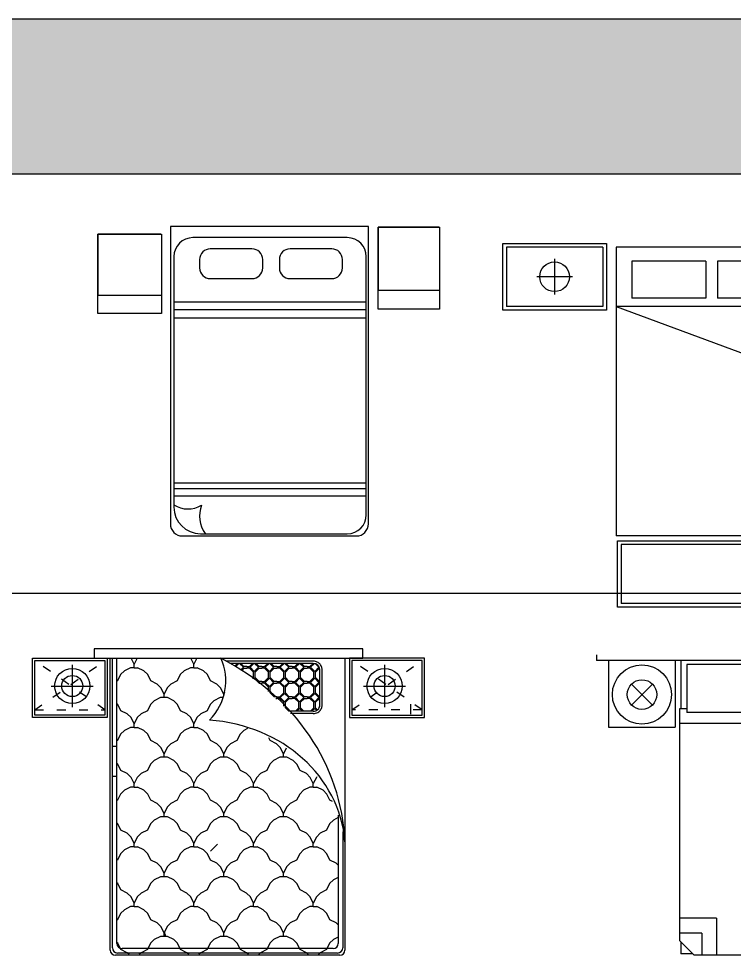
# Model space of a CAD drawing. Header units: millimetres. Extents: x 1787 to 68324, y 1435 to 30835.
# Drawn here: x 42608 to 47442, y 24509 to 30835 of the extents above; entities that cross this region are included whole.
import ezdxf

# ---------------------------------------------------------------- set-up
doc = ezdxf.new("R2010")
doc.units = ezdxf.units.MM
doc.linetypes.add('ACAD_ISO03W100', pattern=[30, 12, -18])
doc.layers.add('www.cad-blocks.net', color=7, linetype='Continuous')

# ---------------------------------------------------------------- blocks, each defined once
blk = doc.blocks.new('A$C4AB4758D')
at = {"linetype": 'Continuous'}
for p, q in [((0.4893, 2.0897), (0.4893, 0.0816)), ((1.8273, 2.0897), (0.4893, 2.0897)), ((1.8273, 0.0816), (1.8273, 2.0897)), ((0.4262, 2.0383), (0, 2.0383)), ((0, 2.0383), (0.4293, 2.0383)), ((0, 2.0383), (0, 1.6275)), ((0, 1.5028), (0, 2.0383)), ((0.4293, 2.0383), (0.4293, 1.5028)), ((2.3044, 2.0857), (1.894, 2.0857)), ((1.894, 2.0857), (2.3073, 2.0857)), ((1.894, 2.0857), (1.894, 1.6591)), ((1.894, 1.5327), (1.894, 2.0857)), ((2.3073, 2.0857), (2.3073, 1.5327)), ((1.6849, 2.015), (0.6419, 2.015)), ((1.041, 1.9394), (0.7595, 1.9394)), ((1.5798, 1.9394), (1.2983, 1.9394)), ((0.5134, 1.8865), (0.5134, 0.1945)), ((0.6871, 1.8671), (0.6871, 1.8107)), ((1.1133, 1.8107), (1.1133, 1.8671)), ((1.226, 1.8671), (1.226, 1.8107)), ((1.6521, 1.8107), (1.6521, 1.8671)), ((1.8134, 0.1435), (1.8134, 1.8865)), ((0.7595, 1.7384), (1.041, 1.7384)), ((1.2983, 1.7384), (1.5798, 1.7384)), ((1.894, 1.6591), (2.3073, 1.6591)), ((0, 1.6275), (0.4293, 1.6275)), ((0.5134, 1.5815), (1.8134, 1.5815)), ((0.5134, 1.5305), (1.8134, 1.5305)), ((2.3073, 1.5327), (1.894, 1.5327)), ((0.4293, 1.5028), (0, 1.5028)), ((0.5134, 1.4724), (1.8134, 1.4724)), ((0.5134, 0.3597), (1.8134, 0.3597)), ((0.5134, 0.3212), (1.8134, 0.3212)), ((0.5134, 0.2703), (1.8134, 0.2703)), ((0.6929, 0.015), (1.6849, 0.015)), ((0.5709, 0), (1.7457, 0))]:
    blk.add_line(p, q, dxfattribs=at)
for centre, radius, start, end in [((0.6419, 1.8865), 0.1285, 90, 180), ((1.6849, 1.8865), 0.1285, 0, 90), ((0.7595, 1.8671), 0.0723, 90, 180), ((1.041, 1.8671), 0.0723, 0, 90), ((1.2983, 1.8671), 0.0723, 90, 180), ((1.5798, 1.8671), 0.0723, 0, 90), ((0.7595, 1.8107), 0.0723, 180, 270), ((1.041, 1.8107), 0.0723, 270, 0), ((1.2983, 1.8107), 0.0723, 180, 270), ((1.5798, 1.8107), 0.0723, 270, 0), ((0.6086, 0.3595), 0.1773, 237.52255, 301.17051), ((0.6929, 0.1945), 0.1795, 180, 270), ((0.8965, 0.1343), 0.2094, 159.47104, 214.45044), ((1.6849, 0.1435), 0.1285, 270, 0), ((0.5709, 0.0816), 0.0816, 180, 270), ((1.7457, 0.0816), 0.0816, 270, 0)]:
    blk.add_arc(centre, radius, start, end, dxfattribs=at)
blk = doc.blocks.new('A$C40EB42FC')
at = {"linetype": 'Continuous'}
for p, q in [((0, 2.0079), (0, 2.4579)), ((0, 2.4579), (0.7, 2.4579)), ((0.675, 2.4329), (0.025, 2.4329)), ((0.025, 2.4329), (0.025, 2.0329)), ((0.675, 2.4329), (0.675, 2.0329)), ((0.7, 2.4579), (0.7, 2.0079)), ((0.7659, 2.432), (0.7659, 0.482)), ((2.1159, 2.432), (0.7659, 2.432)), ((2.1159, 2.432), (2.1159, 0.482)), ((2.8872, 2.4579), (2.1872, 2.4579)), ((2.1872, 2.4579), (2.1872, 2.0079)), ((2.2122, 2.4329), (2.8622, 2.4329)), ((2.2122, 2.4329), (2.2122, 2.0329)), ((2.8622, 2.4329), (2.8622, 2.0329)), ((2.8872, 2.0079), (2.8872, 2.4579)), ((0.35, 2.3529), (0.35, 2.1129)), ((2.5372, 2.3529), (2.5372, 2.1129)), ((1.3727, 2.3383), (0.8727, 2.3383)), ((0.8727, 2.3383), (0.8727, 2.0883)), ((1.3727, 2.3383), (1.3727, 2.0883)), ((1.9504, 2.3383), (1.4504, 2.3383)), ((1.4504, 2.3383), (1.4504, 2.0883)), ((1.9504, 2.3383), (1.9504, 2.0883)), ((0.47, 2.2329), (0.23, 2.2329)), ((2.4172, 2.2329), (2.6572, 2.2329)), ((1.3727, 2.0883), (0.8727, 2.0883)), ((1.9504, 2.0883), (1.4504, 2.0883)), ((0.675, 2.0329), (0.025, 2.0329)), ((2.1159, 2.032), (0.7659, 2.032)), ((0.7659, 2.032), (2.0045, 1.5732)), ((2.2122, 2.0329), (2.8622, 2.0329)), ((0.7, 2.0079), (0, 2.0079)), ((2.1872, 2.0079), (2.8872, 2.0079)), ((2.1159, 0.482), (0.7659, 0.482)), ((0.7742, 0.45), (2.1242, 0.45)), ((0.7742, 0), (0.7742, 0.45)), ((2.1242, 0.45), (2.1242, 0)), ((2.0992, 0.425), (0.7992, 0.425)), ((0.7992, 0.425), (0.7992, 0.025)), ((2.0992, 0.425), (2.0992, 0.025)), ((2.1242, 0), (0.7742, 0)), ((2.0992, 0.025), (0.7992, 0.025))]:
    blk.add_line(p, q, dxfattribs=at)
for centre in [(0.35, 2.2329), (2.5372, 2.2329)]:
    blk.add_circle(centre, 0.1, dxfattribs=at)
blk.add_arc((2.9618, 1.5836), 0.9574, 152.0735, 180.62259, dxfattribs=at)
blk = doc.blocks.new('A$C029D5C69')
for p, q in [((0.4164, 2.0693), (0.4164, 2.0066)), ((2.2315, 2.0693), (0.4164, 2.0693)), ((2.2315, 2.0066), (2.2315, 2.0693)), ((0, 1.606), (0, 2.0066)), ((0, 2.0066), (0.505, 2.0066)), ((0.0151, 1.6211), (0.0151, 1.9915)), ((0.0151, 1.9915), (0.4899, 1.9915)), ((0.4164, 2.0066), (2.2315, 2.0066)), ((0.4899, 1.9915), (0.4899, 1.6211)), ((0.505, 2.0066), (0.505, 1.606)), ((0.5252, 0.0351), (0.5252, 2.0066)), ((0.5403, 0.0502), (0.5403, 2.0066)), ((0.5706, 0.0805), (0.5706, 2.0066)), ((0.6869, 1.966), (0.6666, 2.0066)), ((0.7072, 2.0066), (0.6869, 1.966)), ((0.6869, 1.9425), (0.6869, 1.966)), ((0.6869, 1.9425), (0.6869, 1.966)), ((1.0902, 1.966), (1.0699, 2.0066)), ((1.1106, 2.0066), (1.0902, 1.966)), ((1.0902, 1.9425), (1.0902, 1.966)), ((1.0902, 1.9425), (1.0902, 1.966)), ((1.8954, 1.9865), (1.3081, 1.9865)), ((1.8954, 1.9713), (1.3339, 1.9713)), ((1.3849, 1.9713), (1.3656, 1.952)), ((1.3945, 1.9713), (1.3714, 1.9483)), ((1.4249, 1.945), (1.3986, 1.9713)), ((1.4288, 1.9507), (1.4081, 1.9713)), ((1.487, 1.9713), (1.4664, 1.9507)), ((1.4966, 1.9713), (1.4703, 1.945)), ((1.527, 1.945), (1.5007, 1.9713)), ((1.5309, 1.9507), (1.5102, 1.9713)), ((1.5891, 1.9713), (1.5685, 1.9507)), ((1.5987, 1.9713), (1.5724, 1.945)), ((1.6291, 1.945), (1.6028, 1.9713)), ((1.633, 1.9507), (1.6123, 1.9713)), ((1.6912, 1.9713), (1.6706, 1.9507)), ((1.7008, 1.9713), (1.6745, 1.945)), ((1.7312, 1.945), (1.7049, 1.9713)), ((1.7351, 1.9507), (1.7144, 1.9713)), ((1.7933, 1.9713), (1.7727, 1.9507)), ((1.8029, 1.9713), (1.7766, 1.945)), ((1.8333, 1.945), (1.807, 1.9713)), ((1.8372, 1.9507), (1.8165, 1.9713)), ((1.8954, 1.9713), (1.8748, 1.9507)), ((1.9043, 1.9707), (1.8787, 1.945)), ((1.9354, 1.945), (1.9114, 1.969)), ((2.1114, 2.0087), (2.1114, 0.0351)), ((2.6479, 2.0066), (2.1429, 2.0066)), ((2.1429, 2.0066), (2.1429, 1.606)), ((2.6328, 1.9915), (2.158, 1.9915)), ((2.158, 1.9915), (2.158, 1.6211)), ((2.6328, 1.6211), (2.6328, 1.9915)), ((2.6479, 1.606), (2.6479, 2.0066)), ((0.2689, 1.9609), (0.2689, 1.6764)), ((0.621, 1.9213), (0.5955, 1.8958)), ((0.6634, 1.9425), (0.621, 1.9213)), ((0.6634, 1.9425), (0.621, 1.9213)), ((0.6869, 1.9425), (0.6634, 1.9425)), ((0.6869, 1.9425), (0.7104, 1.9425)), ((0.7528, 1.9213), (0.7104, 1.9425)), ((0.7528, 1.9213), (0.7104, 1.9425)), ((0.7783, 1.8958), (0.7528, 1.9213)), ((1.0243, 1.9213), (0.9988, 1.8958)), ((1.0668, 1.9425), (1.0244, 1.9213)), ((1.0668, 1.9425), (1.0244, 1.9213)), ((1.0902, 1.9425), (1.0668, 1.9425)), ((1.0902, 1.9425), (1.1137, 1.9425)), ((1.1561, 1.9213), (1.1137, 1.9425)), ((1.1561, 1.9213), (1.1137, 1.9425)), ((1.1816, 1.8958), (1.1561, 1.9213)), ((1.4249, 1.945), (1.4059, 1.926)), ((1.4288, 1.9394), (1.4116, 1.9222)), ((1.4476, 1.9507), (1.4288, 1.9507)), ((1.4288, 1.9393), (1.4476, 1.9393)), ((1.4476, 1.9507), (1.4664, 1.9507)), ((1.4664, 1.9393), (1.4476, 1.9393)), ((1.493, 1.9128), (1.4664, 1.9394)), ((1.4986, 1.9167), (1.4703, 1.945)), ((1.493, 1.8752), (1.493, 1.9128)), ((1.527, 1.945), (1.4986, 1.9167)), ((1.5309, 1.9394), (1.5043, 1.9128)), ((1.5043, 1.8752), (1.5043, 1.9128)), ((1.5497, 1.9507), (1.5309, 1.9507)), ((1.5309, 1.9393), (1.5497, 1.9393)), ((1.5497, 1.9507), (1.5685, 1.9507)), ((1.5685, 1.9393), (1.5497, 1.9393)), ((1.595, 1.9128), (1.5685, 1.9394)), ((1.6007, 1.9167), (1.5724, 1.945)), ((1.595, 1.8752), (1.595, 1.9128)), ((1.6291, 1.945), (1.6007, 1.9167)), ((1.633, 1.9394), (1.6064, 1.9128)), ((1.6064, 1.8752), (1.6064, 1.9128)), ((1.6518, 1.9507), (1.633, 1.9507)), ((1.633, 1.9393), (1.6518, 1.9393)), ((1.6518, 1.9507), (1.6706, 1.9507)), ((1.6706, 1.9393), (1.6518, 1.9393)), ((1.6971, 1.9128), (1.6706, 1.9394)), ((1.7028, 1.9167), (1.6745, 1.945)), ((1.6971, 1.8752), (1.6971, 1.9128)), ((1.7312, 1.945), (1.7028, 1.9167)), ((1.7351, 1.9394), (1.7085, 1.9128)), ((1.7085, 1.8752), (1.7085, 1.9128)), ((1.7539, 1.9507), (1.7351, 1.9507)), ((1.7351, 1.9393), (1.7539, 1.9393)), ((1.7539, 1.9507), (1.7727, 1.9507)), ((1.7727, 1.9393), (1.7539, 1.9393)), ((1.7992, 1.9128), (1.7727, 1.9394)), ((1.8049, 1.9167), (1.7766, 1.945)), ((1.7992, 1.8752), (1.7992, 1.9128)), ((1.8333, 1.945), (1.8049, 1.9167)), ((1.8372, 1.9394), (1.8106, 1.9128)), ((1.8106, 1.8752), (1.8106, 1.9128)), ((1.856, 1.9507), (1.8372, 1.9507)), ((1.8372, 1.9393), (1.856, 1.9393)), ((1.856, 1.9507), (1.8748, 1.9507)), ((1.8748, 1.9393), (1.856, 1.9393)), ((1.9013, 1.9128), (1.8748, 1.9394)), ((1.907, 1.9167), (1.8787, 1.945)), ((1.9013, 1.8752), (1.9013, 1.9128)), ((1.9354, 1.945), (1.907, 1.9167)), ((1.9393, 1.9394), (1.9127, 1.9128)), ((1.9127, 1.8752), (1.9127, 1.9128)), ((1.9393, 1.9393), (1.9404, 1.9393)), ((1.9414, 1.688), (1.9414, 1.931)), ((1.9565, 1.688), (1.9565, 1.931)), ((2.379, 1.9609), (2.379, 1.6764)), ((0.5743, 1.8534), (0.5706, 1.8515)), ((0.5743, 1.8534), (0.5706, 1.8515)), ((0.5955, 1.8958), (0.5743, 1.8534)), ((0.7995, 1.8534), (0.7783, 1.8958)), ((0.8419, 1.8322), (0.7995, 1.8534)), ((0.8419, 1.8322), (0.7995, 1.8534)), ((0.9777, 1.8534), (0.9353, 1.8322)), ((0.9777, 1.8534), (0.9353, 1.8322)), ((0.9989, 1.8958), (0.9777, 1.8534)), ((1.2028, 1.8534), (1.1816, 1.8958)), ((1.2452, 1.8322), (1.2028, 1.8534)), ((1.2452, 1.8322), (1.2028, 1.8534)), ((1.493, 1.8752), (1.4867, 1.869)), ((1.4986, 1.8713), (1.4922, 1.8648)), ((1.527, 1.8429), (1.4986, 1.8713)), ((1.5309, 1.8486), (1.5043, 1.8752)), ((1.527, 1.8429), (1.5242, 1.8401)), ((1.5309, 1.8373), (1.5295, 1.8359)), ((1.5497, 1.8486), (1.5309, 1.8486)), ((1.5309, 1.8373), (1.5497, 1.8373)), ((1.5497, 1.8486), (1.5685, 1.8486)), ((1.5685, 1.8373), (1.5497, 1.8373)), ((1.595, 1.8752), (1.5685, 1.8486)), ((1.595, 1.8107), (1.5685, 1.8373)), ((1.6007, 1.8713), (1.5724, 1.8429)), ((1.6007, 1.8146), (1.5724, 1.8429)), ((1.6291, 1.8429), (1.6007, 1.8713)), ((1.6291, 1.8429), (1.6007, 1.8146)), ((1.633, 1.8486), (1.6064, 1.8752)), ((1.633, 1.8373), (1.6064, 1.8107)), ((1.6518, 1.8486), (1.633, 1.8486)), ((1.633, 1.8373), (1.6518, 1.8373)), ((1.6518, 1.8486), (1.6706, 1.8486)), ((1.6706, 1.8373), (1.6518, 1.8373)), ((1.6971, 1.8752), (1.6706, 1.8486)), ((1.6971, 1.8107), (1.6706, 1.8373)), ((1.7028, 1.8713), (1.6745, 1.8429)), ((1.7028, 1.8146), (1.6745, 1.8429)), ((1.7312, 1.8429), (1.7028, 1.8713)), ((1.7312, 1.8429), (1.7028, 1.8146)), ((1.7351, 1.8486), (1.7085, 1.8752)), ((1.7351, 1.8373), (1.7085, 1.8107)), ((1.7539, 1.8486), (1.7351, 1.8486)), ((1.7351, 1.8373), (1.7539, 1.8373)), ((1.7539, 1.8486), (1.7727, 1.8486)), ((1.7727, 1.8373), (1.7539, 1.8373)), ((1.7992, 1.8752), (1.7727, 1.8486)), ((1.7992, 1.8107), (1.7727, 1.8373)), ((1.8049, 1.8713), (1.7766, 1.8429)), ((1.8049, 1.8146), (1.7766, 1.8429)), ((1.8333, 1.8429), (1.8049, 1.8713)), ((1.8333, 1.8429), (1.8049, 1.8146)), ((1.8372, 1.8486), (1.8106, 1.8752)), ((1.8372, 1.8373), (1.8106, 1.8107)), ((1.856, 1.8486), (1.8372, 1.8486)), ((1.8372, 1.8373), (1.856, 1.8373)), ((1.856, 1.8486), (1.8748, 1.8486)), ((1.8748, 1.8373), (1.856, 1.8373)), ((1.9013, 1.8752), (1.8748, 1.8486)), ((1.9013, 1.8107), (1.8748, 1.8373)), ((1.907, 1.8713), (1.8787, 1.8429)), ((1.907, 1.8146), (1.8787, 1.8429)), ((1.9354, 1.8429), (1.907, 1.8713)), ((1.9354, 1.8429), (1.907, 1.8146)), ((1.9393, 1.8486), (1.9127, 1.8752)), ((1.9393, 1.8373), (1.9127, 1.8107)), ((1.9414, 1.8486), (1.9393, 1.8486)), ((1.9393, 1.8373), (1.9414, 1.8373)), ((0.1267, 1.8186), (0.4111, 1.8186)), ((0.8674, 1.8067), (0.8419, 1.8322)), ((0.8886, 1.7643), (0.8674, 1.8067)), ((0.9098, 1.8067), (0.8886, 1.7643)), ((0.9352, 1.8322), (0.9097, 1.8067)), ((1.2707, 1.8067), (1.2452, 1.8322)), ((1.2919, 1.7643), (1.2707, 1.8067)), ((1.2981, 1.7768), (1.2919, 1.7643)), ((1.595, 1.7806), (1.595, 1.8107)), ((1.6064, 1.7731), (1.6064, 1.8107)), ((1.633, 1.7465), (1.6064, 1.7731)), ((1.6971, 1.7731), (1.6706, 1.7465)), ((1.6971, 1.7731), (1.6971, 1.8107)), ((1.7085, 1.7731), (1.7085, 1.8107)), ((1.7351, 1.7465), (1.7085, 1.7731)), ((1.7992, 1.7731), (1.7727, 1.7465)), ((1.7992, 1.7731), (1.7992, 1.8107)), ((1.8106, 1.7731), (1.8106, 1.8107)), ((1.8372, 1.7465), (1.8106, 1.7731)), ((1.9013, 1.7731), (1.8748, 1.7465)), ((1.9013, 1.7731), (1.9013, 1.8107)), ((1.9127, 1.7731), (1.9127, 1.8107)), ((1.9393, 1.7465), (1.9127, 1.7731)), ((2.2367, 1.8186), (2.5212, 1.8186)), ((0.8227, 1.7196), (0.7972, 1.6941)), ((0.8651, 1.7408), (0.8227, 1.7196)), ((0.8651, 1.7408), (0.8227, 1.7196)), ((0.912, 1.7408), (0.8651, 1.7408)), ((0.8886, 1.7408), (0.8886, 1.7643)), ((0.9544, 1.7196), (0.912, 1.7408)), ((0.9544, 1.7196), (0.912, 1.7408)), ((0.98, 1.6941), (0.9545, 1.7196)), ((1.226, 1.7196), (1.2005, 1.6941)), ((1.2684, 1.7408), (1.226, 1.7196)), ((1.2684, 1.7408), (1.226, 1.7196)), ((1.2885, 1.7408), (1.2684, 1.7408)), ((1.2919, 1.7519), (1.2919, 1.7643)), ((1.6518, 1.7465), (1.633, 1.7465)), ((1.6443, 1.7352), (1.6518, 1.7352)), ((1.6518, 1.7465), (1.6706, 1.7465)), ((1.6706, 1.7352), (1.6518, 1.7352)), ((1.6971, 1.7086), (1.6706, 1.7352)), ((1.7028, 1.7692), (1.6745, 1.7408)), ((1.7028, 1.7125), (1.6745, 1.7408)), ((1.6971, 1.682), (1.6971, 1.7086)), ((1.7312, 1.7408), (1.7028, 1.7692)), ((1.7312, 1.7408), (1.7028, 1.7125)), ((1.7351, 1.7352), (1.7085, 1.7086)), ((1.7085, 1.671), (1.7085, 1.7086)), ((1.7539, 1.7465), (1.7351, 1.7465)), ((1.7351, 1.7352), (1.7539, 1.7352)), ((1.7539, 1.7465), (1.7727, 1.7465)), ((1.7727, 1.7352), (1.7539, 1.7352)), ((1.7992, 1.7086), (1.7727, 1.7352)), ((1.8049, 1.7692), (1.7766, 1.7408)), ((1.8049, 1.7125), (1.7766, 1.7408)), ((1.7992, 1.671), (1.7992, 1.7086)), ((1.8333, 1.7408), (1.8049, 1.7692)), ((1.8333, 1.7408), (1.8049, 1.7125)), ((1.8372, 1.7352), (1.8106, 1.7086)), ((1.8106, 1.671), (1.8106, 1.7086)), ((1.856, 1.7465), (1.8372, 1.7465)), ((1.8372, 1.7352), (1.856, 1.7352)), ((1.856, 1.7465), (1.8748, 1.7465)), ((1.8748, 1.7352), (1.856, 1.7352)), ((1.9013, 1.7086), (1.8748, 1.7352)), ((1.907, 1.7692), (1.8787, 1.7408)), ((1.907, 1.7125), (1.8787, 1.7408)), ((1.9013, 1.671), (1.9013, 1.7086)), ((1.9354, 1.7408), (1.907, 1.7692)), ((1.9354, 1.7408), (1.907, 1.7125)), ((1.9393, 1.7352), (1.9127, 1.7086)), ((1.9127, 1.671), (1.9127, 1.7086)), ((1.9414, 1.7465), (1.9393, 1.7465)), ((1.9393, 1.7352), (1.9414, 1.7352)), ((0.5766, 1.6941), (0.5706, 1.7002)), ((0.5978, 1.6517), (0.5766, 1.6941)), ((0.6402, 1.6305), (0.5978, 1.6517)), ((0.6402, 1.6305), (0.5978, 1.6517)), ((0.776, 1.6517), (0.7336, 1.6305)), ((0.776, 1.6517), (0.7336, 1.6305)), ((0.7972, 1.6941), (0.776, 1.6517)), ((1.0011, 1.6517), (0.9799, 1.6941)), ((1.0435, 1.6305), (1.0011, 1.6517)), ((1.0435, 1.6305), (1.0011, 1.6517)), ((1.1793, 1.6517), (1.1369, 1.6305)), ((1.1793, 1.6517), (1.1369, 1.6305)), ((1.2005, 1.6941), (1.1793, 1.6517)), ((1.7318, 1.6477), (1.7085, 1.671)), ((1.8961, 1.6477), (1.7289, 1.6477)), ((1.7992, 1.671), (1.7759, 1.6477)), ((1.8049, 1.6671), (1.7855, 1.6477)), ((1.8244, 1.6477), (1.8049, 1.6671)), ((1.8339, 1.6477), (1.8106, 1.671)), ((1.9013, 1.671), (1.878, 1.6477)), ((1.907, 1.6671), (1.8876, 1.6477)), ((1.9202, 1.6539), (1.907, 1.6671)), ((1.926, 1.6577), (1.9127, 1.671)), ((2.5551, 1.6275), (2.5551, 1.696)), ((0.505, 1.606), (0, 1.606)), ((0.4899, 1.6211), (0.0151, 1.6211)), ((0.6657, 1.605), (0.6402, 1.6305)), ((0.6869, 1.5626), (0.6657, 1.605)), ((0.7081, 1.605), (0.6869, 1.5626)), ((0.7336, 1.6305), (0.7081, 1.605)), ((1.0691, 1.605), (1.0436, 1.6305)), ((1.0902, 1.5626), (1.069, 1.605)), ((1.1114, 1.605), (1.0902, 1.5626)), ((1.1369, 1.6305), (1.1114, 1.605)), ((1.8961, 1.6325), (1.7422, 1.6325)), ((2.1429, 1.606), (2.6479, 1.606)), ((2.158, 1.6211), (2.6328, 1.6211)), ((0.6634, 1.5391), (0.621, 1.5179)), ((0.6634, 1.5391), (0.621, 1.5179)), ((0.6869, 1.5392), (0.6634, 1.5392)), ((0.6869, 1.5392), (0.6869, 1.5626)), ((0.6869, 1.5392), (0.6869, 1.5626)), ((0.6869, 1.5392), (0.7104, 1.5392)), ((0.7528, 1.5179), (0.7104, 1.5391)), ((0.7528, 1.5179), (0.7104, 1.5391)), ((1.0668, 1.5391), (1.0244, 1.5179)), ((1.0668, 1.5391), (1.0244, 1.5179)), ((1.0902, 1.5392), (1.0668, 1.5392)), ((1.0902, 1.5392), (1.0902, 1.5626)), ((1.0902, 1.5392), (1.0902, 1.5626)), ((1.0902, 1.5392), (1.1137, 1.5392)), ((1.1561, 1.5179), (1.1137, 1.5391)), ((1.1561, 1.5179), (1.1137, 1.5391)), ((1.4534, 1.5308), (1.4277, 1.5179)), ((1.4534, 1.5308), (1.4277, 1.5179)), ((0.5955, 1.4925), (0.5743, 1.4501)), ((0.621, 1.5179), (0.5955, 1.4924)), ((0.7783, 1.4924), (0.7528, 1.5179)), ((0.7995, 1.4501), (0.7783, 1.4925)), ((0.9989, 1.4925), (0.9777, 1.4501)), ((1.0243, 1.5179), (0.9988, 1.4924)), ((1.1816, 1.4924), (1.1561, 1.5179)), ((1.2028, 1.4501), (1.1816, 1.4925)), ((1.4022, 1.4925), (1.381, 1.4501)), ((1.4277, 1.5179), (1.4022, 1.4924)), ((1.6062, 1.4501), (1.5966, 1.4692)), ((0.5403, 1.4117), (0.5706, 1.4117)), ((0.5743, 1.45), (0.5706, 1.4481)), ((0.5743, 1.45), (0.5706, 1.4481)), ((0.8419, 1.4288), (0.7995, 1.45)), ((0.8419, 1.4288), (0.7995, 1.45)), ((0.8674, 1.4033), (0.8419, 1.4288)), ((0.8886, 1.361), (0.8674, 1.4034)), ((0.9098, 1.4034), (0.8886, 1.361)), ((0.9352, 1.4288), (0.9097, 1.4033)), ((0.9777, 1.45), (0.9353, 1.4288)), ((0.9777, 1.45), (0.9353, 1.4288)), ((1.2452, 1.4288), (1.2028, 1.45)), ((1.2452, 1.4288), (1.2028, 1.45)), ((1.2707, 1.4033), (1.2452, 1.4288)), ((1.2919, 1.361), (1.2707, 1.4034)), ((1.3131, 1.4034), (1.2919, 1.361)), ((1.3386, 1.4288), (1.3131, 1.4033)), ((1.381, 1.45), (1.3386, 1.4288)), ((1.381, 1.45), (1.3386, 1.4288)), ((1.6486, 1.4288), (1.6062, 1.45)), ((1.6486, 1.4288), (1.6062, 1.45)), ((1.6741, 1.4033), (1.6486, 1.4288)), ((1.6953, 1.361), (1.6741, 1.4034)), ((1.714, 1.3984), (1.6953, 1.361)), ((0.8651, 1.3374), (0.8227, 1.3162)), ((0.8651, 1.3374), (0.8227, 1.3162)), ((0.912, 1.3375), (0.8651, 1.3375)), ((0.8886, 1.3375), (0.8886, 1.3609)), ((0.9544, 1.3162), (0.912, 1.3374)), ((0.9544, 1.3162), (0.912, 1.3374)), ((1.2684, 1.3374), (1.226, 1.3162)), ((1.2684, 1.3374), (1.226, 1.3162)), ((1.3154, 1.3375), (1.2684, 1.3375)), ((1.2919, 1.3375), (1.2919, 1.3609)), ((1.3578, 1.3162), (1.3154, 1.3374)), ((1.3578, 1.3162), (1.3154, 1.3374)), ((1.6718, 1.3374), (1.6294, 1.3162)), ((1.6718, 1.3374), (1.6294, 1.3162)), ((1.7187, 1.3375), (1.6718, 1.3375)), ((1.6953, 1.3375), (1.6953, 1.3609)), ((1.7611, 1.3162), (1.7187, 1.3374)), ((1.7611, 1.3162), (1.7187, 1.3374)), ((0.5766, 1.2908), (0.5706, 1.2968)), ((0.5978, 1.2484), (0.5766, 1.2908)), ((0.7972, 1.2908), (0.776, 1.2484)), ((0.8227, 1.3163), (0.7972, 1.2908)), ((0.98, 1.2908), (0.9545, 1.3163)), ((1.0011, 1.2484), (0.9799, 1.2908)), ((1.2005, 1.2908), (1.1793, 1.2484)), ((1.226, 1.3163), (1.2005, 1.2908)), ((1.3833, 1.2908), (1.3578, 1.3163)), ((1.4045, 1.2484), (1.3833, 1.2908)), ((1.6039, 1.2908), (1.5827, 1.2484)), ((1.6294, 1.3163), (1.6039, 1.2908)), ((1.7867, 1.2908), (1.7611, 1.3163)), ((1.8078, 1.2484), (1.7866, 1.2908)), ((0.5403, 1.21), (0.5706, 1.21)), ((0.6402, 1.2271), (0.5978, 1.2483)), ((0.6402, 1.2271), (0.5978, 1.2483)), ((0.6657, 1.2017), (0.6402, 1.2272)), ((0.7336, 1.2272), (0.7081, 1.2017)), ((0.776, 1.2483), (0.7336, 1.2271)), ((0.776, 1.2483), (0.7336, 1.2271)), ((1.0435, 1.2271), (1.0011, 1.2483)), ((1.0435, 1.2271), (1.0011, 1.2483)), ((1.0691, 1.2017), (1.0436, 1.2272)), ((1.1369, 1.2272), (1.1114, 1.2017)), ((1.1793, 1.2483), (1.1369, 1.2271)), ((1.1793, 1.2483), (1.1369, 1.2271)), ((1.4469, 1.2271), (1.4045, 1.2483)), ((1.4469, 1.2271), (1.4045, 1.2483)), ((1.4724, 1.2017), (1.4469, 1.2272)), ((1.5403, 1.2272), (1.5148, 1.2017)), ((1.5827, 1.2483), (1.5403, 1.2271)), ((1.5827, 1.2483), (1.5403, 1.2271)), ((1.8502, 1.2271), (1.8078, 1.2483)), ((1.8502, 1.2271), (1.8078, 1.2483)), ((1.8758, 1.2017), (1.8503, 1.2272)), ((1.9215, 1.2051), (1.9181, 1.2017)), ((0.6869, 1.1593), (0.6657, 1.2017)), ((0.7081, 1.2017), (0.6869, 1.1593)), ((0.6869, 1.1358), (0.6869, 1.1593)), ((0.6869, 1.1358), (0.6869, 1.1593)), ((1.0902, 1.1593), (1.069, 1.2017)), ((1.1114, 1.2017), (1.0902, 1.1593)), ((1.0902, 1.1358), (1.0902, 1.1593)), ((1.0902, 1.1358), (1.0902, 1.1593)), ((1.4936, 1.1593), (1.4724, 1.2017)), ((1.5148, 1.2017), (1.4936, 1.1593)), ((1.4936, 1.1358), (1.4936, 1.1593)), ((1.4936, 1.1358), (1.4936, 1.1593)), ((1.8969, 1.1593), (1.8757, 1.2017)), ((1.9181, 1.2017), (1.8969, 1.1593)), ((1.8969, 1.1358), (1.8969, 1.1593)), ((1.8969, 1.1358), (1.8969, 1.1593)), ((0.5955, 1.0891), (0.5743, 1.0467)), ((0.621, 1.1146), (0.5955, 1.0891)), ((0.6634, 1.1358), (0.621, 1.1146)), ((0.6634, 1.1358), (0.621, 1.1146)), ((0.6869, 1.1358), (0.6634, 1.1358)), ((0.6869, 1.1358), (0.7104, 1.1358)), ((0.7528, 1.1146), (0.7104, 1.1358)), ((0.7528, 1.1146), (0.7104, 1.1358)), ((0.7783, 1.0891), (0.7528, 1.1146)), ((0.7995, 1.0467), (0.7783, 1.0891)), ((0.9989, 1.0891), (0.9777, 1.0467)), ((1.0243, 1.1146), (0.9988, 1.0891)), ((1.0668, 1.1358), (1.0244, 1.1146)), ((1.0668, 1.1358), (1.0244, 1.1146)), ((1.0902, 1.1358), (1.0668, 1.1358)), ((1.0902, 1.1358), (1.1137, 1.1358)), ((1.1561, 1.1146), (1.1137, 1.1358)), ((1.1561, 1.1146), (1.1137, 1.1358)), ((1.1816, 1.0891), (1.1561, 1.1146)), ((1.2028, 1.0467), (1.1816, 1.0891)), ((1.4022, 1.0891), (1.381, 1.0467)), ((1.4277, 1.1146), (1.4022, 1.0891)), ((1.4701, 1.1358), (1.4277, 1.1146)), ((1.4701, 1.1358), (1.4277, 1.1146)), ((1.4936, 1.1358), (1.4701, 1.1358)), ((1.4936, 1.1358), (1.5171, 1.1358)), ((1.5595, 1.1146), (1.5171, 1.1358)), ((1.5595, 1.1146), (1.5171, 1.1358)), ((1.585, 1.0891), (1.5595, 1.1146)), ((1.6062, 1.0467), (1.585, 1.0891)), ((1.8056, 1.0891), (1.7844, 1.0467)), ((1.831, 1.1146), (1.8055, 1.0891)), ((1.8735, 1.1358), (1.8311, 1.1146)), ((1.8735, 1.1358), (1.8311, 1.1146)), ((1.8969, 1.1358), (1.8735, 1.1358)), ((1.8969, 1.1358), (1.9204, 1.1358)), ((1.9628, 1.1146), (1.9204, 1.1358)), ((1.9628, 1.1146), (1.9204, 1.1358)), ((1.9883, 1.0891), (1.9628, 1.1146)), ((2.0095, 1.0467), (1.9883, 1.0891)), ((0.5743, 1.0467), (0.5706, 1.0448)), ((0.5743, 1.0467), (0.5706, 1.0448)), ((0.8419, 1.0255), (0.7995, 1.0467)), ((0.8419, 1.0255), (0.7995, 1.0467)), ((0.8674, 1), (0.8419, 1.0255)), ((0.9352, 1.0255), (0.9097, 1)), ((0.9777, 1.0467), (0.9353, 1.0255)), ((0.9777, 1.0467), (0.9353, 1.0255)), ((1.2452, 1.0255), (1.2028, 1.0467)), ((1.2452, 1.0255), (1.2028, 1.0467)), ((1.2707, 1), (1.2452, 1.0255)), ((1.3386, 1.0255), (1.3131, 1)), ((1.381, 1.0467), (1.3386, 1.0255)), ((1.381, 1.0467), (1.3386, 1.0255)), ((1.6486, 1.0255), (1.6062, 1.0467)), ((1.6486, 1.0255), (1.6062, 1.0467)), ((1.6741, 1), (1.6486, 1.0255)), ((1.7419, 1.0255), (1.7164, 1)), ((1.7844, 1.0467), (1.742, 1.0255)), ((1.7844, 1.0467), (1.742, 1.0255)), ((2.0276, 1.0376), (2.0095, 1.0467)), ((2.0276, 1.0376), (2.0095, 1.0467)), ((0.8886, 0.9576), (0.8674, 1)), ((0.9098, 1), (0.8886, 0.9576)), ((0.8886, 0.9341), (0.8886, 0.9576)), ((1.2919, 0.9576), (1.2707, 1)), ((1.3131, 1), (1.2919, 0.9576)), ((1.2919, 0.9341), (1.2919, 0.9576)), ((1.6953, 0.9576), (1.6741, 1)), ((1.7165, 1), (1.6953, 0.9576)), ((1.6953, 0.9341), (1.6953, 0.9576)), ((0.5766, 0.8874), (0.5706, 0.8935)), ((0.5978, 0.845), (0.5766, 0.8874)), ((0.7972, 0.8874), (0.776, 0.845)), ((0.8227, 0.9129), (0.7972, 0.8874)), ((0.8651, 0.9341), (0.8227, 0.9129)), ((0.8651, 0.9341), (0.8227, 0.9129)), ((0.912, 0.9341), (0.8651, 0.9341)), ((0.9544, 0.9129), (0.912, 0.9341)), ((0.9544, 0.9129), (0.912, 0.9341)), ((0.98, 0.8874), (0.9545, 0.9129)), ((1.0011, 0.845), (0.9799, 0.8874)), ((1.2005, 0.8874), (1.1793, 0.845)), ((1.226, 0.9129), (1.2005, 0.8874)), ((1.2684, 0.9341), (1.226, 0.9129)), ((1.2684, 0.9341), (1.226, 0.9129)), ((1.3154, 0.9341), (1.2684, 0.9341)), ((1.3578, 0.9129), (1.3154, 0.9341)), ((1.3578, 0.9129), (1.3154, 0.9341)), ((1.3833, 0.8874), (1.3578, 0.9129)), ((1.4045, 0.845), (1.3833, 0.8874)), ((1.6039, 0.8874), (1.5827, 0.845)), ((1.6294, 0.9129), (1.6039, 0.8874)), ((1.6718, 0.9341), (1.6294, 0.9129)), ((1.6718, 0.9341), (1.6294, 0.9129)), ((1.7187, 0.9341), (1.6718, 0.9341)), ((1.7611, 0.9129), (1.7187, 0.9341)), ((1.7611, 0.9129), (1.7187, 0.9341)), ((1.7867, 0.8874), (1.7611, 0.9129)), ((1.8078, 0.845), (1.7866, 0.8874)), ((2.0072, 0.8874), (1.986, 0.845)), ((2.0327, 0.9129), (2.0072, 0.8874)), ((2.066, 0.9295), (2.0327, 0.9129)), ((2.066, 0.9295), (2.0327, 0.9129)), ((2.066, 0.9457), (2.066, 0.0805)), ((0.6402, 0.8238), (0.5978, 0.845)), ((0.6402, 0.8238), (0.5978, 0.845)), ((0.6657, 0.7983), (0.6402, 0.8238)), ((0.7336, 0.8238), (0.7081, 0.7983)), ((0.776, 0.845), (0.7336, 0.8238)), ((0.776, 0.845), (0.7336, 0.8238)), ((1.0435, 0.8238), (1.0011, 0.845)), ((1.0435, 0.8238), (1.0011, 0.845)), ((1.0691, 0.7983), (1.0436, 0.8238)), ((1.1369, 0.8238), (1.1114, 0.7983)), ((1.1793, 0.845), (1.1369, 0.8238)), ((1.1793, 0.845), (1.1369, 0.8238)), ((1.4469, 0.8238), (1.4045, 0.845)), ((1.4469, 0.8238), (1.4045, 0.845)), ((1.4724, 0.7983), (1.4469, 0.8238)), ((1.5403, 0.8238), (1.5148, 0.7983)), ((1.5827, 0.845), (1.5403, 0.8238)), ((1.5827, 0.845), (1.5403, 0.8238)), ((1.8502, 0.8238), (1.8078, 0.845)), ((1.8502, 0.8238), (1.8078, 0.845)), ((1.8758, 0.7983), (1.8503, 0.8238)), ((1.9436, 0.8238), (1.9181, 0.7983)), ((1.986, 0.845), (1.9436, 0.8238)), ((1.986, 0.845), (1.9436, 0.8238)), ((2.0962, 0.8369), (2.0962, 0.0502)), ((0.6869, 0.7559), (0.6657, 0.7983)), ((0.7081, 0.7983), (0.6869, 0.7559)), ((1.0902, 0.7559), (1.069, 0.7983)), ((1.1114, 0.7983), (1.0902, 0.7559)), ((1.4936, 0.7559), (1.4724, 0.7983)), ((1.5148, 0.7983), (1.4936, 0.7559)), ((1.8969, 0.7559), (1.8757, 0.7983)), ((1.9181, 0.7983), (1.8969, 0.7559)), ((0.621, 0.7113), (0.5955, 0.6858)), ((0.6634, 0.7324), (0.621, 0.7112)), ((0.6634, 0.7324), (0.621, 0.7112)), ((0.6869, 0.7325), (0.6634, 0.7325)), ((0.6869, 0.7325), (0.6869, 0.7559)), ((0.6869, 0.7325), (0.6869, 0.7559)), ((0.6869, 0.7325), (0.7104, 0.7325)), ((0.7528, 0.7112), (0.7104, 0.7324)), ((0.7528, 0.7112), (0.7104, 0.7324)), ((0.7783, 0.6858), (0.7528, 0.7113)), ((1.0243, 0.7113), (0.9988, 0.6858)), ((1.0668, 0.7324), (1.0244, 0.7112)), ((1.0668, 0.7324), (1.0244, 0.7112)), ((1.0902, 0.7325), (1.0668, 0.7325)), ((1.0902, 0.7325), (1.0902, 0.7559)), ((1.0902, 0.7325), (1.0902, 0.7559)), ((1.0902, 0.7325), (1.1137, 0.7325)), ((1.1561, 0.7112), (1.1137, 0.7324)), ((1.1561, 0.7112), (1.1137, 0.7324)), ((1.1816, 0.6858), (1.1561, 0.7113)), ((1.2024, 0.7028), (1.2503, 0.7507)), ((1.4277, 0.7113), (1.4022, 0.6858)), ((1.4701, 0.7324), (1.4277, 0.7112)), ((1.4701, 0.7324), (1.4277, 0.7112)), ((1.4936, 0.7325), (1.4701, 0.7325)), ((1.4936, 0.7325), (1.4936, 0.7559)), ((1.4936, 0.7325), (1.4936, 0.7559)), ((1.4936, 0.7325), (1.5171, 0.7325)), ((1.5595, 0.7112), (1.5171, 0.7324)), ((1.5595, 0.7112), (1.5171, 0.7324)), ((1.585, 0.6858), (1.5595, 0.7113)), ((1.831, 0.7113), (1.8055, 0.6858)), ((1.8735, 0.7324), (1.8311, 0.7112)), ((1.8735, 0.7324), (1.8311, 0.7112)), ((1.8969, 0.7325), (1.8735, 0.7325)), ((1.8969, 0.7325), (1.8969, 0.7559)), ((1.8969, 0.7325), (1.8969, 0.7559)), ((1.8969, 0.7325), (1.9204, 0.7325)), ((1.9628, 0.7112), (1.9204, 0.7324)), ((1.9628, 0.7112), (1.9204, 0.7324)), ((1.9883, 0.6858), (1.9628, 0.7113)), ((0.5743, 0.6433), (0.5706, 0.6414)), ((0.5743, 0.6433), (0.5706, 0.6414)), ((0.5955, 0.6858), (0.5743, 0.6434)), ((0.7995, 0.6434), (0.7783, 0.6858)), ((0.8419, 0.6221), (0.7995, 0.6433)), ((0.8419, 0.6221), (0.7995, 0.6433)), ((0.9777, 0.6433), (0.9353, 0.6221)), ((0.9777, 0.6433), (0.9353, 0.6221)), ((0.9989, 0.6858), (0.9777, 0.6434)), ((1.2028, 0.6434), (1.1816, 0.6858)), ((1.2452, 0.6221), (1.2028, 0.6433)), ((1.2452, 0.6221), (1.2028, 0.6433)), ((1.381, 0.6433), (1.3386, 0.6221)), ((1.381, 0.6433), (1.3386, 0.6221)), ((1.4022, 0.6858), (1.381, 0.6434)), ((1.6062, 0.6434), (1.585, 0.6858)), ((1.6486, 0.6221), (1.6062, 0.6433)), ((1.6486, 0.6221), (1.6062, 0.6433)), ((1.7844, 0.6433), (1.742, 0.6221)), ((1.7844, 0.6433), (1.742, 0.6221)), ((1.8056, 0.6858), (1.7844, 0.6434)), ((2.0095, 0.6434), (1.9883, 0.6858)), ((2.0519, 0.6221), (2.0095, 0.6433)), ((2.0519, 0.6221), (2.0095, 0.6433)), ((0.8674, 0.5967), (0.8419, 0.6222)), ((0.8886, 0.5543), (0.8674, 0.5967)), ((0.9098, 0.5967), (0.8886, 0.5543)), ((0.9352, 0.6222), (0.9097, 0.5967)), ((1.2707, 0.5967), (1.2452, 0.6222)), ((1.2919, 0.5543), (1.2707, 0.5967)), ((1.3131, 0.5967), (1.2919, 0.5543)), ((1.3386, 0.6222), (1.3131, 0.5967)), ((1.6741, 0.5967), (1.6486, 0.6222)), ((1.6953, 0.5543), (1.6741, 0.5967)), ((1.7165, 0.5967), (1.6953, 0.5543)), ((1.7419, 0.6222), (1.7164, 0.5967)), ((2.066, 0.6081), (2.0519, 0.6222)), ((0.8227, 0.5096), (0.7972, 0.4841)), ((0.8651, 0.5308), (0.8227, 0.5096)), ((0.8651, 0.5308), (0.8227, 0.5096)), ((0.912, 0.5308), (0.8651, 0.5308)), ((0.8886, 0.5308), (0.8886, 0.5543)), ((0.9544, 0.5096), (0.912, 0.5308)), ((0.9544, 0.5096), (0.912, 0.5308)), ((0.98, 0.4841), (0.9545, 0.5096)), ((1.226, 0.5096), (1.2005, 0.4841)), ((1.2684, 0.5308), (1.226, 0.5096)), ((1.2684, 0.5308), (1.226, 0.5096)), ((1.3154, 0.5308), (1.2684, 0.5308)), ((1.2919, 0.5308), (1.2919, 0.5543)), ((1.3578, 0.5096), (1.3154, 0.5308)), ((1.3578, 0.5096), (1.3154, 0.5308)), ((1.3833, 0.4841), (1.3578, 0.5096)), ((1.6294, 0.5096), (1.6039, 0.4841)), ((1.6718, 0.5308), (1.6294, 0.5096)), ((1.6718, 0.5308), (1.6294, 0.5096)), ((1.7187, 0.5308), (1.6718, 0.5308)), ((1.6953, 0.5308), (1.6953, 0.5543)), ((1.7611, 0.5096), (1.7187, 0.5308)), ((1.7611, 0.5096), (1.7187, 0.5308)), ((1.7867, 0.4841), (1.7611, 0.5096)), ((2.0327, 0.5096), (2.0072, 0.4841)), ((2.066, 0.5262), (2.0327, 0.5096)), ((2.066, 0.5262), (2.0327, 0.5096)), ((0.5766, 0.4841), (0.5706, 0.4901)), ((0.5978, 0.4417), (0.5766, 0.4841)), ((0.7972, 0.4841), (0.776, 0.4417)), ((1.0011, 0.4417), (0.9799, 0.4841)), ((1.2005, 0.4841), (1.1793, 0.4417)), ((1.4045, 0.4417), (1.3833, 0.4841)), ((1.6039, 0.4841), (1.5827, 0.4417)), ((1.8078, 0.4417), (1.7866, 0.4841)), ((2.0072, 0.4841), (1.986, 0.4417)), ((0.6402, 0.4205), (0.5978, 0.4417)), ((0.6402, 0.4205), (0.5978, 0.4417)), ((0.6657, 0.395), (0.6402, 0.4205)), ((0.6869, 0.3526), (0.6657, 0.395)), ((0.7081, 0.395), (0.6869, 0.3526)), ((0.7336, 0.4205), (0.7081, 0.395)), ((0.776, 0.4417), (0.7336, 0.4205)), ((0.776, 0.4417), (0.7336, 0.4205)), ((1.0435, 0.4205), (1.0011, 0.4417)), ((1.0435, 0.4205), (1.0011, 0.4417)), ((1.0691, 0.395), (1.0436, 0.4205)), ((1.0902, 0.3526), (1.069, 0.395)), ((1.1114, 0.395), (1.0902, 0.3526)), ((1.1369, 0.4205), (1.1114, 0.395)), ((1.1793, 0.4417), (1.1369, 0.4205)), ((1.1793, 0.4417), (1.1369, 0.4205)), ((1.4469, 0.4205), (1.4045, 0.4417)), ((1.4469, 0.4205), (1.4045, 0.4417)), ((1.4724, 0.395), (1.4469, 0.4205)), ((1.4936, 0.3526), (1.4724, 0.395)), ((1.5148, 0.395), (1.4936, 0.3526)), ((1.5403, 0.4205), (1.5148, 0.395)), ((1.5827, 0.4417), (1.5403, 0.4205)), ((1.5827, 0.4417), (1.5403, 0.4205)), ((1.8502, 0.4205), (1.8078, 0.4417)), ((1.8502, 0.4205), (1.8078, 0.4417)), ((1.8758, 0.395), (1.8503, 0.4205)), ((1.8969, 0.3526), (1.8757, 0.395)), ((1.9181, 0.395), (1.8969, 0.3526)), ((1.9436, 0.4205), (1.9181, 0.395)), ((1.986, 0.4417), (1.9436, 0.4205)), ((1.986, 0.4417), (1.9436, 0.4205)), ((0.6634, 0.3291), (0.621, 0.3079)), ((0.6634, 0.3291), (0.621, 0.3079)), ((0.6869, 0.3291), (0.6634, 0.3291)), ((0.6869, 0.3291), (0.6869, 0.3526)), ((0.6869, 0.3291), (0.6869, 0.3526)), ((0.6869, 0.3291), (0.7104, 0.3291)), ((0.7528, 0.3079), (0.7104, 0.3291)), ((0.7528, 0.3079), (0.7104, 0.3291)), ((1.0668, 0.3291), (1.0244, 0.3079)), ((1.0668, 0.3291), (1.0244, 0.3079)), ((1.0902, 0.3291), (1.0668, 0.3291)), ((1.0902, 0.3291), (1.0902, 0.3526)), ((1.0902, 0.3291), (1.0902, 0.3526)), ((1.0902, 0.3291), (1.1137, 0.3291)), ((1.1561, 0.3079), (1.1137, 0.3291)), ((1.1561, 0.3079), (1.1137, 0.3291)), ((1.4701, 0.3291), (1.4277, 0.3079)), ((1.4701, 0.3291), (1.4277, 0.3079)), ((1.4936, 0.3291), (1.4701, 0.3291)), ((1.4936, 0.3291), (1.4936, 0.3526)), ((1.4936, 0.3291), (1.4936, 0.3526)), ((1.4936, 0.3291), (1.5171, 0.3291)), ((1.5595, 0.3079), (1.5171, 0.3291)), ((1.5595, 0.3079), (1.5171, 0.3291)), ((1.8735, 0.3291), (1.8311, 0.3079)), ((1.8735, 0.3291), (1.8311, 0.3079)), ((1.8969, 0.3291), (1.8735, 0.3291)), ((1.8969, 0.3291), (1.8969, 0.3526)), ((1.8969, 0.3291), (1.8969, 0.3526)), ((1.8969, 0.3291), (1.9204, 0.3291)), ((1.9628, 0.3079), (1.9204, 0.3291)), ((1.9628, 0.3079), (1.9204, 0.3291)), ((0.5955, 0.2824), (0.5743, 0.24)), ((0.621, 0.3079), (0.5955, 0.2824)), ((0.7783, 0.2824), (0.7528, 0.3079)), ((0.7995, 0.24), (0.7783, 0.2824)), ((0.9989, 0.2824), (0.9777, 0.24)), ((1.0243, 0.3079), (0.9988, 0.2824)), ((1.1816, 0.2824), (1.1561, 0.3079)), ((1.2028, 0.24), (1.1816, 0.2824)), ((1.4022, 0.2824), (1.381, 0.24)), ((1.4277, 0.3079), (1.4022, 0.2824)), ((1.585, 0.2824), (1.5595, 0.3079)), ((1.6062, 0.24), (1.585, 0.2824)), ((1.8056, 0.2824), (1.7844, 0.24)), ((1.831, 0.3079), (1.8055, 0.2824)), ((1.9883, 0.2824), (1.9628, 0.3079)), ((2.0095, 0.24), (1.9883, 0.2824)), ((0.5743, 0.24), (0.5706, 0.2381)), ((0.5743, 0.24), (0.5706, 0.2381)), ((0.8419, 0.2188), (0.7995, 0.24)), ((0.8419, 0.2188), (0.7995, 0.24)), ((0.8674, 0.1933), (0.8419, 0.2188)), ((0.8886, 0.1509), (0.8674, 0.1933)), ((0.9098, 0.1933), (0.8886, 0.1509)), ((0.9352, 0.2188), (0.9097, 0.1933)), ((0.9777, 0.24), (0.9353, 0.2188)), ((0.9777, 0.24), (0.9353, 0.2188)), ((1.2452, 0.2188), (1.2028, 0.24)), ((1.2452, 0.2188), (1.2028, 0.24)), ((1.2707, 0.1933), (1.2452, 0.2188)), ((1.2919, 0.1509), (1.2707, 0.1933)), ((1.3131, 0.1933), (1.2919, 0.1509)), ((1.3386, 0.2188), (1.3131, 0.1933)), ((1.381, 0.24), (1.3386, 0.2188)), ((1.381, 0.24), (1.3386, 0.2188)), ((1.6486, 0.2188), (1.6062, 0.24)), ((1.6486, 0.2188), (1.6062, 0.24)), ((1.6741, 0.1933), (1.6486, 0.2188)), ((1.6953, 0.1509), (1.6741, 0.1933)), ((1.7165, 0.1933), (1.6953, 0.1509)), ((1.7419, 0.2188), (1.7164, 0.1933)), ((1.7844, 0.24), (1.742, 0.2188)), ((1.7844, 0.24), (1.742, 0.2188)), ((2.0519, 0.2188), (2.0095, 0.24)), ((2.0519, 0.2188), (2.0095, 0.24)), ((2.066, 0.2047), (2.0519, 0.2188)), ((0.8651, 0.1274), (0.8227, 0.1062)), ((0.8651, 0.1274), (0.8227, 0.1062)), ((0.912, 0.1275), (0.8651, 0.1275)), ((0.8886, 0.1275), (0.8886, 0.1509)), ((0.9544, 0.1062), (0.912, 0.1274)), ((0.9544, 0.1062), (0.912, 0.1274)), ((1.2684, 0.1274), (1.226, 0.1062)), ((1.2684, 0.1274), (1.226, 0.1062)), ((1.3154, 0.1275), (1.2684, 0.1275)), ((1.2919, 0.1275), (1.2919, 0.1509)), ((1.3578, 0.1062), (1.3154, 0.1274)), ((1.3578, 0.1062), (1.3154, 0.1274)), ((1.6718, 0.1274), (1.6294, 0.1062)), ((1.6718, 0.1274), (1.6294, 0.1062)), ((1.7187, 0.1275), (1.6718, 0.1275)), ((1.6953, 0.1275), (1.6953, 0.1509)), ((1.7611, 0.1062), (1.7187, 0.1274)), ((1.7611, 0.1062), (1.7187, 0.1274)), ((0.5766, 0.0807), (0.5706, 0.0868)), ((0.5978, 0.0384), (0.5766, 0.0808)), ((0.7972, 0.0808), (0.776, 0.0384)), ((0.8227, 0.1062), (0.7972, 0.0807)), ((0.98, 0.0807), (0.9545, 0.1062)), ((1.0011, 0.0384), (0.9799, 0.0808)), ((1.2005, 0.0808), (1.1793, 0.0384)), ((1.226, 0.1062), (1.2005, 0.0807)), ((1.3833, 0.0807), (1.3578, 0.1062)), ((1.4045, 0.0384), (1.3833, 0.0808)), ((1.6039, 0.0808), (1.5827, 0.0384)), ((1.6294, 0.1062), (1.6039, 0.0807)), ((1.7867, 0.0807), (1.7611, 0.1062)), ((1.8078, 0.0384), (1.7866, 0.0808)), ((2.0072, 0.0808), (1.986, 0.0384)), ((2.0327, 0.1062), (2.0072, 0.0807)), ((2.066, 0.1228), (2.0327, 0.1062)), ((2.066, 0.1228), (2.0327, 0.1062)), ((2.0763, 0), (0.5603, 0)), ((2.0612, 0.0151), (0.5754, 0.0151)), ((0.6402, 0.0171), (0.5978, 0.0383)), ((0.6402, 0.0171), (0.5978, 0.0383)), ((2.0309, 0.0454), (0.6056, 0.0454)), ((0.6523, 0.005), (0.6402, 0.0171)), ((0.7336, 0.0171), (0.7215, 0.005)), ((0.776, 0.0383), (0.7336, 0.0171)), ((0.776, 0.0383), (0.7336, 0.0171)), ((1.0435, 0.0171), (1.0011, 0.0383)), ((1.0435, 0.0171), (1.0011, 0.0383)), ((1.0557, 0.005), (1.0436, 0.0171)), ((1.1369, 0.0171), (1.1248, 0.005)), ((1.1793, 0.0383), (1.1369, 0.0171)), ((1.1793, 0.0383), (1.1369, 0.0171)), ((1.4469, 0.0171), (1.4045, 0.0383)), ((1.4469, 0.0171), (1.4045, 0.0383)), ((1.459, 0.005), (1.4469, 0.0171)), ((1.5403, 0.0171), (1.5282, 0.005)), ((1.5827, 0.0383), (1.5403, 0.0171)), ((1.5827, 0.0383), (1.5403, 0.0171)), ((1.8502, 0.0171), (1.8078, 0.0383)), ((1.8502, 0.0171), (1.8078, 0.0383)), ((1.8623, 0.005), (1.8503, 0.0171)), ((1.9436, 0.0171), (1.9315, 0.005)), ((1.986, 0.0383), (1.9436, 0.0171)), ((1.986, 0.0383), (1.9436, 0.0171))]:
    blk.add_line(p, q)
at = {"linetype": 'ACAD_ISO03W100', "ltscale": 0.005}
for p, q in [((0.4899, 1.6568), (0.0151, 1.9915)), ((0.0151, 1.6568), (0.4899, 1.9915)), ((2.6328, 1.6568), (2.158, 1.9915)), ((2.158, 1.6568), (2.6328, 1.9915)), ((0.0151, 1.6568), (0.4899, 1.6568)), ((2.6328, 1.6568), (2.158, 1.6568))]:
    blk.add_line(p, q, dxfattribs=at)
for centre, radius in [((0.2689, 1.8186), 0.1191), ((2.379, 1.8186), 0.1191), ((0.2689, 1.8186), 0.0711), ((2.379, 1.8186), 0.0711)]:
    blk.add_circle(centre, radius)
for centre, radius, start, end in [((0.2843, 0.0157), 0.6251, 10.29614, 13.26837), ((0.6056, 0.0805), 0.0351, 180, 270), ((2.0309, 0.0805), 0.0351, 270, 0), ((0.5603, 0.0351), 0.0351, 180, 270), ((0.5754, 0.0502), 0.0351, 180, 270), ((2.0612, 0.0502), 0.0351, 270, 0), ((2.0763, 0.0351), 0.0351, 270, 0)]:
    blk.add_arc(centre, radius, start, end)
for centre, major_axis, ratio, start_param, end_param in [((0.8506, 1.8527), (-0.4556, 0), 0.89, 2.430919, 3.53111), ((0.3667, 0.6698), (1.7398, 0.1668), 0.88072, -0.045073, 0.941433), ((1.8961, 1.931), (-0.0453, 0), 0.89, 3.141593, 4.712389), ((1.8961, 1.688), (-0.0453, 0), 0.89, 1.570796, 3.141593), ((1.0874, 0.6748), (1.021, 0.1213), 0.889348, -0.031673, 1.359628)]:
    blk.add_ellipse(centre, major_axis=major_axis, ratio=ratio, start_param=start_param, end_param=end_param)
for points, knots in [([(1.9565, 1.931), (1.9565, 1.9336), (1.9563, 1.9362), (1.9553, 1.9428), (1.9543, 1.9467), (1.9512, 1.9541), (1.9493, 1.9577), (1.9446, 1.9643), (1.942, 1.9674), (1.936, 1.9729), (1.9327, 1.9753), (1.9257, 1.9795), (1.922, 1.9813), (1.9142, 1.9841), (1.9102, 1.9851), (1.9028, 1.9862), (1.8995, 1.9865), (1.8961, 1.9865)], [3.141593, 3.141593, 3.141593, 3.141593, 3.277614, 3.277614, 3.488082, 3.488082, 3.698551, 3.698551, 3.909019, 3.909019, 4.119488, 4.119488, 4.329956, 4.329956, 4.540424, 4.540424, 4.712389, 4.712389, 4.712389, 4.712389]), ([(1.8961, 1.6325), (1.899, 1.6325), (1.9019, 1.6327), (1.9101, 1.6338), (1.9153, 1.6352), (1.9253, 1.6392), (1.93, 1.6418), (1.9385, 1.6481), (1.9423, 1.6519), (1.9481, 1.6594), (1.9503, 1.663), (1.9537, 1.6707), (1.955, 1.6747), (1.9563, 1.6818), (1.9565, 1.6849), (1.9565, 1.688)], [1.570796, 1.570796, 1.570796, 1.570796, 1.718836, 1.718836, 1.993452, 1.993452, 2.268068, 2.268068, 2.542684, 2.542684, 2.761386, 2.761386, 2.980087, 2.980087, 3.141593, 3.141593, 3.141593, 3.141593])]:
    blk.add_open_spline(points, degree=3, knots=knots)
blk = doc.blocks.new('A$C0D3A6DFA')
blk.add_blockref('A$C029D5C69', (0, 0))
blk = doc.blocks.new('A$C392977E3')
for p, q in [((0, 2.03), (0, 1.99)), ((2.64, 2.03), (2.64, 1.99)), ((2.64, 1.99), (0, 1.99)), ((0.08, 1.99), (0.08, 1.54)), ((0.53, 1.99), (0.53, 1.54)), ((0.57, 1.99), (0.57, 1.665)), ((1.295, 1.965), (0.61, 1.965)), ((0.61, 1.965), (0.61, 1.64)), ((1.295, 1.64), (1.295, 1.965)), ((1.345, 1.64), (1.345, 1.965)), ((2.03, 1.965), (1.345, 1.965)), ((2.03, 1.965), (2.03, 1.64)), ((2.07, 1.99), (2.07, 1.5)), ((2.11, 1.99), (2.11, 1.54)), ((2.56, 1.99), (2.56, 1.54)), ((0.2358, 1.8318), (0.3772, 1.6904)), ((0.3772, 1.8318), (0.2358, 1.6904)), ((2.4042, 1.8318), (2.2628, 1.6904)), ((2.4042, 1.6904), (2.2628, 1.8318)), ((0.56, 1.665), (0.56, 0.1)), ((0.61, 1.665), (0.56, 1.665)), ((1.345, 1.665), (1.295, 1.665)), ((1.295, 1.64), (0.61, 1.64)), ((2.03, 1.64), (1.345, 1.64)), ((1.78, 1.64), (1.78, 1.365)), ((1.88, 1.64), (1.88, 1.465)), ((2.08, 1.49), (1.93, 1.64)), ((0.08, 1.54), (0.53, 1.54)), ((1.78, 1.565), (0.56, 1.565)), ((2.56, 1.54), (2.11, 1.54)), ((2.08, 1.465), (1.88, 1.465)), ((2.08, 1.49), (2.08, 0)), ((2.08, 1.365), (1.78, 1.365)), ((0.81, 0.25), (0.56, 0.25)), ((0.81, 0.25), (0.81, 0)), ((0.71, 0.15), (0.56, 0.15)), ((0.71, 0.15), (0.71, 0)), ((0.66, 0), (0.56, 0.1)), ((0.57, 0.09), (0.57, 0.01)), ((0.65, 0.01), (0.57, 0.01)), ((2.08, 0), (0.66, 0))]:
    blk.add_line(p, q)
for centre, radius in [((0.3065, 1.7611), 0.2), ((2.3335, 1.7611), 0.2), ((0.3065, 1.7611), 0.1), ((2.3335, 1.7611), 0.1)]:
    blk.add_circle(centre, radius)
blk = doc.blocks.new('format')
at = {"true_color": 0x546d8e}
h = blk.add_hatch(color=155, dxfattribs=at)
h.set_gradient(color1=(68, 68, 68), color2=(84, 109, 142), tint=1)
h.paths.add_polyline_path([(47364.4, 40318.3), (47364.4, 39270.4), (110172.9, 39270.4), (110172.9, 40318.3)])
at = {"color": 155, "true_color": 0x546d8e}
for p, q in [((47364.4, 40318.3), (110172.9, 40318.3)), ((47364.4, 39270.4), (110172.9, 39270.4)), ((47364.4, 36438.1), (110172.9, 36438.1))]:
    blk.add_line(p, q, dxfattribs=at)

msp = doc.modelspace()

# ---------------------------------------------------------------- block references
at = {"xscale": 1000, "yscale": 1000, "zscale": 1000}
for name, p in [('A$C4AB4758D', (43142.7, 27341.8)), ('A$C40EB42FC', (45877.9, 26859.7)), ('A$C0D3A6DFA', (42700.6, 24509.5)), ('A$C392977E3', (46511.8, 24509.5))]:
    msp.add_blockref(name, p, dxfattribs=at)
at = {"layer": 'www.cad-blocks.net'}
msp.add_blockref('format', (-41848.5, -9482.9), dxfattribs=at)

doc.saveas('drawing.dxf')
